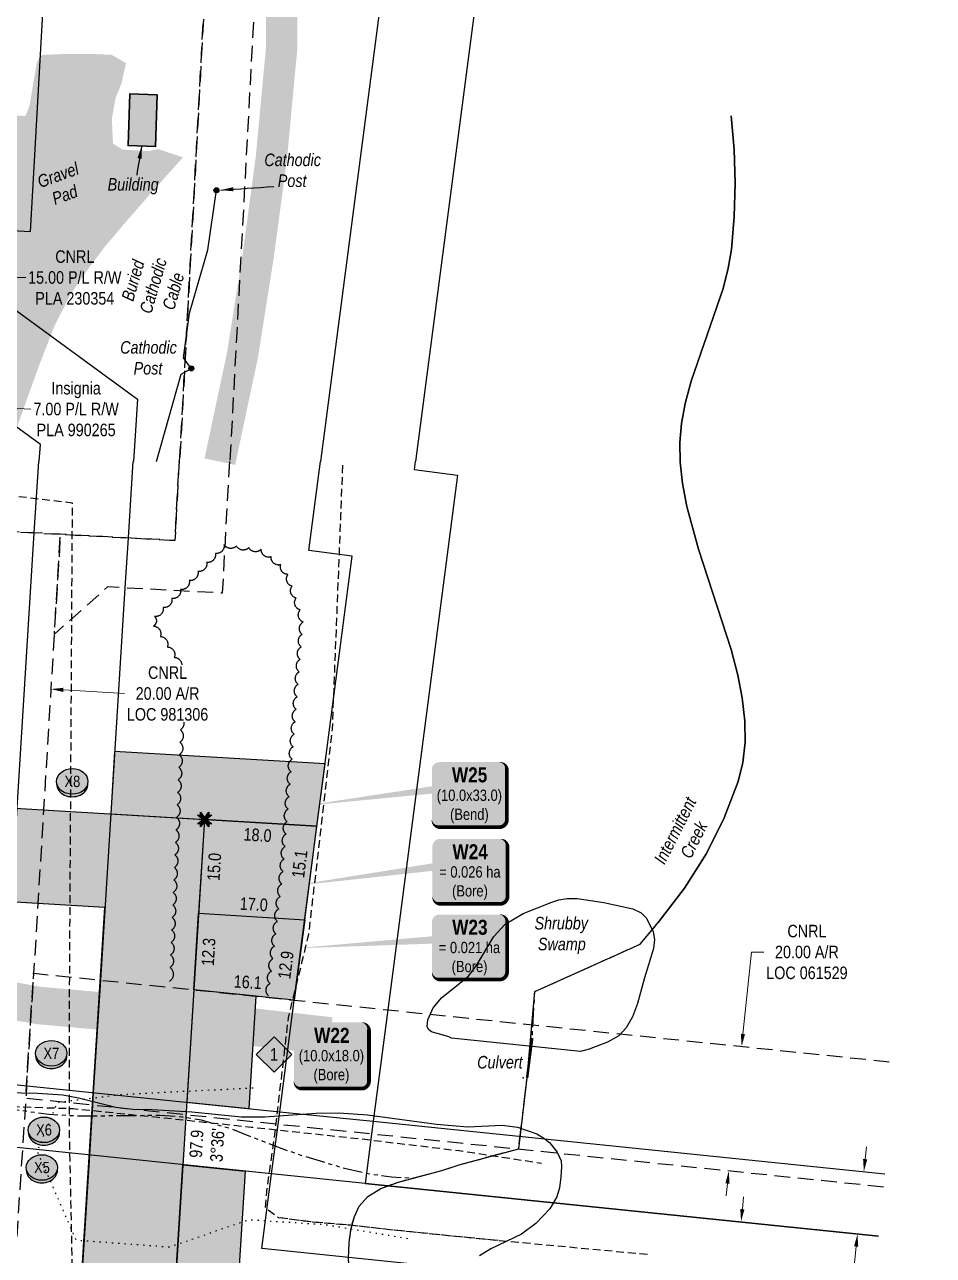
# Model space of a CAD drawing. Extents: x 331629 to 337523, y 6158057 to 6163201.
# Drawn here: x 332458 to 333183, y 6159260 to 6160242 of the extents above; entities that cross this region are included whole.
import ezdxf
from ezdxf.enums import TextEntityAlignment as Align

# ---------------------------------------------------------------- set-up
doc = ezdxf.new("R2010")
doc.units = 0
doc.header["$LTSCALE"] = 5
doc.header["$PDSIZE"] = 5
for name, pattern in [('0', [1, 1, 0]), ('foc-ACCESSROAD', [3.75, 2.5, -1.25]), ('foc-TOPO', [1, 0.2, -0.8]), ('foc-TOPO-ephemeral', [6.25, 3.125, -0.625, 0.625, -0.625, 0.625, -0.625]), ('UG_PIPE', [1.875, 1.25, -0.625])]:
    doc.linetypes.add(name, pattern=pattern)
doc.layers.get('Defpoints').update_dxf_attribs({"color": 9})
for name, color, linetype in [('AS-CABLE', 224, 'foc-CABLE'), ('AS-PIPE-UG', 44, 'UG_PIPE'), ('AS-ROADS', 254, 'Continuous'), ('C-AR', 13, 'foc-ACCESSROAD'), ('C-RW', 13, 'Continuous'), ('C-WS', 13, 'foc-ACCESSROAD'), ('Field_Culvert', 7, 'Continuous'), ('L-BD1', 253, 'Continuous'), ('L-MON', 1, 'Continuous'), ('P-BORE', 7, 'Continuous'), ('P-CROSSINGS', 250, 'Continuous'), ('P-PROPOSED', 10, 'Continuous'), ('P-PROPOSED-H', 21, 'Continuous'), ('P-TEMP-BLOCKS', 250, 'Continuous'), ('P-TEMP-BLUE', 146, 'Continuous'), ('P-WORKAREA', 113, 'Continuous'), ('P-WORKAREA-H', 111, 'Continuous'), ('T-BUSH', 110, '0'), ('T-CREEK', 160, 'Continuous'), ('T-DRAW', 143, 'foc-TOPO-ephemeral'), ('T-GENERAL', 48, 'foc-TOPO'), ('WETLAND', 143, 'Continuous'), ('WETLAND-T', 146, 'Continuous')]:
    doc.layers.add(name, color=color, linetype=linetype)
doc.layers.add('AS-STRUCTURE', color=7, linetype='Continuous', lineweight=30, true_color=0x595959)
for name, color, linetype, true_color in [('AS-STRUCTURE-H', 7, 'Continuous', 0xa8a8a8), ('AS-STRUCTURE-T', 7, 'Continuous', 0x454545), ('P-TEMP-BLUE-H', 7, 'Continuous', 0x99e6ff)]:
    doc.layers.add(name, color=color, linetype=linetype, true_color=true_color)
for name, color, linetype, lineweight in [('C-AR-T', 13, 'Continuous', 9), ('C-RW-T', 13, 'Continuous', 9), ('F-RW-T', 190, 'Continuous', 9), ('T-TEXT', 48, 'Continuous', 18)]:
    doc.layers.add(name, color=color, linetype=linetype, lineweight=lineweight)
doc.styles.add('80', font='ARIALN.TTF', dxfattribs={"height": 10})
doc.styles.add('80CG', font='ARIALN.TTF', dxfattribs={"height": 10})
doc.styles.add('80L', font='ARIALN.TTF', dxfattribs={"height": 10})
doc.styles.add('80LS', font='ARIALNI.TTF', dxfattribs={"height": 10})
doc.styles.add('BOLD', font='ARIALNB.TTF')
doc.styles.add('Crossing', font='ARIALN.TTF', dxfattribs={"height": 10})
doc.styles.add('foc-LtypeFont', font='ARIALN.TTF', dxfattribs={"height": 7.35})
doc.styles.get("Standard").update_dxf_attribs({"font": 'ARIALN.TTF'})
doc.linetypes.add('foc-CABLE', pattern='A,2,-1,["C",foc-LtypeFont,S=0.2,R=0,X=-0.625,Y=-0.75],-1.24,8', length=12.24)
doc.linetypes.add('foc-TOPO-flowdirection-NOLINE', pattern='A,0,[">",foc-LtypeFont,S=0.3,R=0,X=0,Y=-0.945],-20,[">",foc-LtypeFont,S=0.3,R=0,X=0,Y=-0.945],0', length=20)
doc.dimstyles.new('Compass 5 000', dxfattribs={"dimscale": 5, "dimtxt": 9, "dimasz": 2, "dimexe": 0.2, "dimexo": 0.0625, "dimgap": 0.5, "dimtad": 0, "dimtih": 1, "dimtoh": 1, "dimzin": 0, "dimdsep": 46, "dimtxsty": '80CG', "dimcen": 0.1, "dimse1": 1, "dimse2": 1, "dimclrd": 256, "dimclrt": 256, "dimaunit": 1, "dimadec": 4, "dimazin": 0, "dimtfac": 0.06, "dimtofl": 0, "dimtmove": 0, "dimatfit": 1, "dimfxl": 0.2, "dimtolj": 1, "dimtzin": 0, "dimlwd": -1, "dimarcsym": 0})

# ---------------------------------------------------------------- blocks, each defined once
blk = doc.blocks.new('*U432')
at = {"true_color": 0x99e6ff}
h = blk.add_hatch(color=141, dxfattribs=at)
edge = h.paths.add_edge_path()
edge.add_line((-24, -33.45), (24, -33.45))
edge.add_arc((24, -27.45), 6, 270, 360)
edge.add_line((30, -27.45), (30, 12.5))
edge.add_arc((24, 12.5), 6, 0, 90)
edge.add_line((24, 18.5), (-24, 18.5))
edge.add_arc((-24, 12.5), 6, 90, 180)
edge.add_line((-30, 12.5), (-30, -27.45))
edge.add_arc((-24, -27.45), 6, 180, 270)
at = {"color": 250, "flags": 128}
blk.add_lwpolyline([(-24, -33.45, 3, 3, 0), (24, -33.45, 3, 3, 0.414214), (30, -27.45, 3, 3, 0), (30, 12.5, 3, 0, 0.414214), (24, 18.5, 0, 0, 0), (-24, 18.5, 0, 0, 0.414214), (-30, 12.5, 0, 0, 0), (-30, -27.45, 0, 3, 0.414214)], format="xyseb", close=True, dxfattribs=at)
at = {"flags": 128}
blk.add_lwpolyline([(-134.16, -16.66, 0, 7.5, 0), (0, 0, 0, 0, 0)], format="xyseb", dxfattribs=at)
at = {"color": 250}
for tag, p, height, style in [('TEMP_AREA_W1_001', (-9.21, 2.24), 12, 'BOLD'), ('ENTER_TEXT_001', (-30.66, -12.47), 9, '80')]:
    blk.add_attdef(tag, p, '', height=height, dxfattribs=dict(at, style=style))
blk = doc.blocks.new('*U433')
at = {"true_color": 0x99e6ff}
h = blk.add_hatch(color=141, dxfattribs=at)
edge = h.paths.add_edge_path()
edge.add_line((-24, -33.45), (24, -33.45))
edge.add_arc((24, -27.45), 6, 270, 360)
edge.add_line((30, -27.45), (30, 12.5))
edge.add_arc((24, 12.5), 6, 0, 90)
edge.add_line((24, 18.5), (-24, 18.5))
edge.add_arc((-24, 12.5), 6, 90, 180)
edge.add_line((-30, 12.5), (-30, -27.45))
edge.add_arc((-24, -27.45), 6, 180, 270)
at = {"color": 250, "flags": 128}
blk.add_lwpolyline([(-24, -33.45, 3, 3, 0), (24, -33.45, 3, 3, 0.414214), (30, -27.45, 3, 3, 0), (30, 12.5, 3, 0, 0.414214), (24, 18.5, 0, 0, 0), (-24, 18.5, 0, 0, 0.414214), (-30, 12.5, 0, 0, 0), (-30, -27.45, 0, 3, 0.414214)], format="xyseb", close=True, dxfattribs=at)
at = {"flags": 128}
blk.add_lwpolyline([(-148.02, -19.89, 0, 7.5, 0), (0, 0, 0, 0, 0)], format="xyseb", dxfattribs=at)
at = {"color": 250}
for tag, p, height, style in [('TEMP_AREA_W1_001', (-9.21, 2.24), 12, 'BOLD'), ('ENTER_TEXT_001', (-30.66, -12.47), 9, '80')]:
    blk.add_attdef(tag, p, '', height=height, dxfattribs=dict(at, style=style))
blk = doc.blocks.new('*U434')
at = {"true_color": 0x99e6ff}
h = blk.add_hatch(color=141, dxfattribs=at)
edge = h.paths.add_edge_path()
edge.add_line((-24, -33.45), (24, -33.45))
edge.add_arc((24, -27.45), 6, 270, 360)
edge.add_line((30, -27.45), (30, 12.5))
edge.add_arc((24, 12.5), 6, 0, 90)
edge.add_line((24, 18.5), (-24, 18.5))
edge.add_arc((-24, 12.5), 6, 90, 180)
edge.add_line((-30, 12.5), (-30, -27.45))
edge.add_arc((-24, -27.45), 6, 180, 270)
at = {"color": 250, "flags": 128}
blk.add_lwpolyline([(-24, -33.45, 3, 3, 0), (24, -33.45, 3, 3, 0.414214), (30, -27.45, 3, 3, 0), (30, 12.5, 3, 0, 0.414214), (24, 18.5, 0, 0, 0), (-24, 18.5, 0, 0, 0.414214), (-30, 12.5, 0, 0, 0), (-30, -27.45, 0, 3, 0.414214)], format="xyseb", close=True, dxfattribs=at)
at = {"flags": 128}
blk.add_lwpolyline([(-139.97, -8.55, 0, 7.5, 0), (0, 0, 0, 0, 0)], format="xyseb", dxfattribs=at)
at = {"color": 250}
for tag, p, height, style in [('TEMP_AREA_W1_001', (-9.21, 2.24), 12, 'BOLD'), ('ENTER_TEXT_001', (-30.66, -12.47), 9, '80')]:
    blk.add_attdef(tag, p, '', height=height, dxfattribs=dict(at, style=style))
blk = doc.blocks.new('*U460')
h = blk.add_hatch(color=111)
edge = h.paths.add_edge_path()
edge.add_line((-24, -34.31), (24, -34.31))
edge.add_arc((24, -28.31), 6, 270, 360)
edge.add_line((30, -28.31), (30, 12.5))
edge.add_arc((24, 12.5), 6, 0, 90)
edge.add_line((24, 18.5), (-24, 18.5))
edge.add_arc((-24, 12.5), 6, 90, 180)
edge.add_line((-30, 12.5), (-30, -28.31))
edge.add_arc((-24, -28.31), 6, 180, 270)
at = {"color": 250, "flags": 128}
blk.add_lwpolyline([(-24, -34.31, 3, 3, 0), (24, -34.31, 3, 3, 0.414214), (30, -28.31, 3, 3, 0), (30, 12.5, 3, 0, 0.414214), (24, 18.5, 0, 0, 0), (-24, 18.5, 0, 0, 0.414214), (-30, 12.5, 0, 0, 0), (-30, -28.31, 0, 3, 0.414214)], format="xyseb", close=True, dxfattribs=at)
at = {"flags": 128}
blk.add_lwpolyline([(-6.09, -23.67, 0, 7.5, 0), (0, 0, 0, 0, 0)], format="xyseb", dxfattribs=at)
at = {"color": 250}
for tag, p, height, style in [('TEMP_AREA_W1_001', (-9.21, 2.24), 12, 'BOLD'), ('ENTER_TEXT_001', (-30.66, -12.47), 9, '80')]:
    blk.add_attdef(tag, p, '', height=height, dxfattribs=dict(at, style=style))
blk = doc.blocks.new('TEMP')
h = blk.add_hatch(color=255)
h.dxf.hatch_style = 1
h.paths.add_polyline_path([(0, 0.25), (-0.67, 1.15), (-0.67, 0.67), (-1.15, 0.67), (-0.25, 0), (-1.15, -0.67), (-0.67, -0.67), (-0.67, -1.15), (0, -0.25), (0.67, -1.15), (0.67, -0.67), (1.15, -0.67), (0.25, 0), (1.15, 0.67), (0.67, 0.67), (0.67, 1.15)])
h.paths.add_polyline_path([(0.57, 0.85), (0.57, 0.57), (0.85, 0.57), (0.08, 0), (0.85, -0.57), (0.57, -0.57), (0.57, -0.85), (0, -0.08), (-0.57, -0.85), (-0.57, -0.57), (-0.85, -0.57), (-0.08, 0), (-0.85, 0.57), (-0.57, 0.57), (-0.57, 0.85), (0, 0.08)], flags=16)
h = blk.add_hatch(color=1)
h.dxf.hatch_style = 1
h.paths.add_polyline_path([(0, 0.08), (-0.57, 0.85), (-0.57, 0.57), (-0.85, 0.57), (-0.08, 0), (-0.85, -0.57), (-0.57, -0.57), (-0.57, -0.85), (0, -0.08), (0.57, -0.85), (0.57, -0.57), (0.85, -0.57), (0.08, 0), (0.85, 0.57), (0.57, 0.57), (0.57, 0.85)])
at = {"color": 1}
for p, q in [((-0.08, 0), (0.08, 0)), ((0, 0.08), (0, -0.08))]:
    blk.add_line(p, q, dxfattribs=at)
at = {"color": 255, "flags": 128}
blk.add_lwpolyline([(-0.25, 0), (-1.15, 0.67), (-0.67, 0.67), (-0.67, 1.15), (0, 0.25), (0.67, 1.15), (0.67, 0.67), (1.15, 0.67), (0.25, 0), (1.15, -0.67), (0.67, -0.67), (0.67, -1.15), (0, -0.25), (-0.67, -1.15), (-0.67, -0.67), (-1.15, -0.67)], close=True, dxfattribs=at)
at = {"color": 1, "flags": 128}
blk.add_lwpolyline([(-0.08, 0), (-0.85, 0.57), (-0.57, 0.57), (-0.57, 0.85), (0, 0.08), (0.57, 0.85), (0.57, 0.57), (0.85, 0.57), (0.08, 0), (0.85, -0.57), (0.57, -0.57), (0.57, -0.85), (0, -0.08), (-0.57, -0.85), (-0.57, -0.57), (-0.85, -0.57)], close=True, dxfattribs=at)
blk = doc.blocks.new('*D507')
at = {"layer": 'C-RW-T', "transparency": 16777216}
for p, q in [((332442.78, 6160032.35), (332448.67, 6160040.43)), ((332448.67, 6160040.43), (332458.67, 6160040.43)), ((332386.8, 6159955.6), (332380.91, 6159947.52))]:
    blk.add_line(p, q, dxfattribs=at)
for points in [[(332441.43, 6160033.33), (332444.13, 6160031.37), (332436.89, 6160024.27)], [(332385.45, 6159956.58), (332388.14, 6159954.62), (332392.69, 6159963.68)]]:
    blk.add_solid(points, dxfattribs=at)
at = {"layer": 'Defpoints', "color": 0, "transparency": 16777216}
for p in [(332428.32, 6160030.52), (332436.89, 6160024.27), (332384.13, 6159969.92)]:
    blk.add_point(p, dxfattribs=at)
at = {"layer": 'C-RW-T', "transparency": 16777216, "insert": (332497.76, 6160040.43), "char_height": 10, "attachment_point": 5, "style": '80CG'}
blk.add_mtext('\\A1;CNRL\\P15.00 P/L R/W\\PPLA 230354', dxfattribs=at)
blk = doc.blocks.new('*D509')
at = {"layer": 'Defpoints', "color": 0, "transparency": 16777216}
for p in [(332326.94, 6159946.18), (332361.75, 6159940.78), (332361.94, 6159944.3)]:
    blk.add_point(p, dxfattribs=at)
at = {"layer": 'F-RW-T', "transparency": 16777216}
for p, q in [((332316.76, 6159943.2), (332306.77, 6159943.74)), ((332371.74, 6159940.25), (332462.57, 6159935.37))]:
    blk.add_line(p, q, dxfattribs=at)
for points in [[(332316.85, 6159944.86), (332316.67, 6159941.54), (332326.75, 6159942.66)], [(332371.83, 6159941.91), (332371.65, 6159938.58), (332361.75, 6159940.78)]]:
    blk.add_solid(points, dxfattribs=at)
at = {"layer": 'F-RW-T', "transparency": 16777216, "insert": (332498.82, 6159935.37), "char_height": 10, "attachment_point": 5, "style": '80CG'}
blk.add_mtext('\\A1;Insignia\\P7.00 P/L R/W\\PPLA 990265', dxfattribs=at)
blk = doc.blocks.new('xing2')
h = blk.add_hatch(color=50)
h.dxf.hatch_style = 1
edge = h.paths.add_edge_path()
edge.add_ellipse((0, 0), major_axis=(-12.5, 0), ratio=0.816297, start_angle=0, end_angle=360)
h = blk.add_hatch(color=250)
h.dxf.hatch_style = 1
edge = h.paths.add_edge_path()
edge.add_ellipse((0, -2.05), major_axis=(-12.5, 0), ratio=0.816297, start_angle=0, end_angle=180)
edge.add_line((12.5, -2.05), (12.5, 0))
edge.add_ellipse((0, 0), major_axis=(-12.5, 0), ratio=0.816297, start_angle=0, end_angle=180, ccw=False)
edge.add_line((-12.5, 0), (-12.5, -2.05))
at = {"color": 250}
blk.add_ellipse((0, 0), major_axis=(-12.5, 0), ratio=0.816297, dxfattribs=at)
blk.add_ellipse((0, -2.05), major_axis=(-12.5, 0), ratio=0.816297, start_param=0, end_param=3.141593, dxfattribs=at)
at = {"color": 250, "style": 'Crossing'}
blk.add_attdef('CROSSING', text='', height=9, dxfattribs=at).set_placement((0.09, 0.02), align=Align.MIDDLE_CENTER)
at = {"color": 250, "style": 'Crossing', "flags": 1}
for tag, p in [('OWNER', (0.09, -12.49)), ('DESCRIPTION', (0.09, -25.77)), ('LOCATION', (0.09, -39.3)), ('DWG_REF', (0.09, -52.84))]:
    blk.add_attdef(tag, text='', height=9, dxfattribs=at).set_placement(p, align=Align.MIDDLE_CENTER)
blk = doc.blocks.new('*D514')
at = {"layer": 'C-AR-T', "transparency": 16777216}
for p, q in [((332368.9, 6159718.5), (332358.92, 6159719.11)), ((332488.65, 6159711.24), (332537.51, 6159708.28))]:
    blk.add_line(p, q, dxfattribs=at)
for points in [[(332369, 6159720.16), (332368.8, 6159716.84), (332378.88, 6159717.9)], [(332488.75, 6159712.9), (332488.55, 6159709.58), (332478.66, 6159711.85)]]:
    blk.add_solid(points, dxfattribs=at)
at = {"layer": 'Defpoints', "color": 0, "transparency": 16777216}
for p in [(332379.32, 6159725.12), (332478.66, 6159711.85), (332479.1, 6159719.07)]:
    blk.add_point(p, dxfattribs=at)
at = {"layer": 'C-AR-T', "transparency": 16777216, "insert": (332571.81, 6159708.28), "char_height": 10, "attachment_point": 5, "style": '80CG', "bg_fill": 3, "box_fill_scale": 1.1, "bg_fill_color": 256, "bg_fill_true_color": 13158600, "bg_fill_transparency": 0}
blk.add_mtext('\\A1;CNRL \\P20.00 A/R\\PLOC 981306', dxfattribs=at)
blk = doc.blocks.new('30M BUFFER DISP')
h = blk.add_hatch(color=70)
h.dxf.hatch_style = 1
h.paths.add_polyline_path([(0, 14.14), (14.14, 0), (0, -14.14), (-14.14, 0)])
blk.add_lwpolyline([(0, 14.14), (14.14, 0), (0, -14.14), (-14.14, 0)], close=True)
at = {"color": 235, "style": '80L'}
blk.add_attdef('DISURBANCE', text='', height=10, dxfattribs=at).set_placement((0, 0), align=Align.MIDDLE_CENTER)

msp = doc.modelspace()

# ---------------------------------------------------------------- hatches: boundary and pattern name
at = {"layer": 'AS-CABLE'}
h = msp.add_hatch(color=256, dxfattribs=at)
h.dxf.hatch_style = 1
edge = h.paths.add_edge_path()
edge.add_arc((332610.861, 6160110.102), 2, 0, 360)
h = msp.add_hatch(color=256, dxfattribs=at)
h.dxf.hatch_style = 1
edge = h.paths.add_edge_path()
edge.add_arc((332590.785, 6159967.87), 2, 0, 360)
at = {"layer": 'AS-ROADS'}
h = msp.add_hatch(color=256, dxfattribs=at)
h.dxf.hatch_style = 1
h.paths.add_polyline_path([(332368.395, 6159893.756), (332364.165, 6159904.758), (332353.142, 6159926.014), (332342.909, 6159942.715), (332325.268, 6159967.08), (332303.567, 6159987.231), (332281.212, 6159999.464), (332253.867, 6160010.087), (332232.097, 6160020.055), (332215.585, 6160029.138), (332192.92, 6160045.67), (332189.07, 6160051.573), (332193.549, 6160061.366), (332198.313, 6160092.94), (332203.407, 6160116.925), (332207.442, 6160145.93), (332202.928, 6160164.191), (332202.323, 6160163.501), (332193.109, 6160171.354), (332178.207, 6160180.473), (332178.937, 6160200.684), (332180.602, 6160217.18), (332181.042, 6160233.877), (332181.137, 6160243.145), (332181.037, 6160257.452), (332181.417, 6160266.84), (332181.892, 6160276.533), (332189.55, 6160278.133), (332206.857, 6160278.223), (332215.165, 6160278.308), (332223.108, 6160278.023), (332221.194, 6160263.566), (332220.604, 6160250.349), (332219.604, 6160233.067), (332219.729, 6160216.425), (332221.169, 6160214.031), (332233.471, 6160212.346), (332261.371, 6160209.827), (332275.363, 6160210.267), (332277.932, 6160226.133), (332280.057, 6160239.666), (332283.786, 6160245.305), (332301.803, 6160244.455), (332326.603, 6160247.319), (332329.287, 6160262.136), (332337.915, 6160278.678), (332356.097, 6160279.668), (332366.75, 6160279.413), (332363.64, 6160261.456), (332362.011, 6160252.568), (332358.751, 6160239.551), (332355.362, 6160231.587), (332350.493, 6160224.564), (332339.275, 6160213.131), (332339.365, 6160212.536), (332336.886, 6160197.609), (332337.431, 6160178.873), (332339.8, 6160170.6), (332361.871, 6160170.155), (332361.956, 6160150.529), (332360.981, 6160128.938), (332361.301, 6160102.133), (332361.546, 6160081.832), (332363.855, 6160063.586), (332377.772, 6160059.347), (332391.965, 6160061.022), (332394.954, 6160069.495), (332397.089, 6160087.701), (332396.309, 6160102.978), (332394.744, 6160103.943), (332383.056, 6160106.172), (332367.899, 6160106.472), (332367.015, 6160115.786), (332367.33, 6160142.475), (332367.295, 6160163.216), (332367.095, 6160180.927), (332369.194, 6160186.286), (332378.772, 6160187.441), (332399.068, 6160185.662), (332418.964, 6160184.297), (332427.757, 6160179.343), (332434.036, 6160170.8), (332458.341, 6160169.36), (332461.601, 6160177.538), (332467.524, 6160212.676), (332471.534, 6160218.16), (332491.25, 6160218.99), (332510.131, 6160219.01), (332527.198, 6160218.22), (332538.635, 6160211.646), (332535.101, 6160195.545), (332530.267, 6160183.562), (332527.348, 6160166.885), (332528.262, 6160147.299), (332535.926, 6160142.58), (332557.162, 6160141.37), (332564.115, 6160143.035), (332584.201, 6160136.361), (332573.403, 6160124.419), (332556.082, 6160105.008), (332539.825, 6160086.291), (332521.569, 6160064.881), (332508.361, 6160047.109), (332494.494, 6160027.203), (332481.472, 6160001.688), (332469.034, 6159969.59), (332458.851, 6159941.321), (332449.228, 6159914.251), (332445.417, 6159893.299)])
at = {"layer": 'AS-STRUCTURE-H'}
h = msp.add_hatch(color=256, dxfattribs=at)
h.dxf.hatch_style = 1
h.paths.add_polyline_path([(332563.585, 6160186.27), (332541.715, 6160187.135), (332540.32, 6160145.833), (332562.211, 6160145.003)])
at = {"layer": 'P-PROPOSED-H'}
h = msp.add_hatch(color=256, dxfattribs=at)
h.dxf.hatch_style = 1
h.paths.add_polyline_path([(333273.358, 6158107.455), (333328.44, 6158158.335), (333190.621, 6158307.554), (333114.712, 6158312.371), (333013.85, 6158691.309), (332589.099, 6158931.722), (332570.642, 6159119.345), (332601.344, 6159607.746), (331857.943, 6159652.078), (331872.307, 6159893.445), (331797.114, 6159893.445), (331778.522, 6159581.681), (332521.786, 6159537.357), (332495.426, 6159118.019), (332518.285, 6158885.64), (332949.492, 6158641.573), (333056.125, 6158240.952), (333155.908, 6158234.621)])
at = {"layer": 'P-TEMP-BLUE-H'}
h = msp.add_hatch(color=256, dxfattribs=at)
h.dxf.hatch_style = 1
h.paths.add_polyline_path([(332526.492, 6159612.21), (332691.094, 6159602.394), (332697.575, 6159652.086), (332529.467, 6159662.111)])
h = msp.add_hatch(color=256, dxfattribs=at)
h.dxf.hatch_style = 1
h.paths.add_polyline_path([(332601.344, 6159607.746), (332596.64, 6159532.908), (332681.338, 6159527.584), (332691.094, 6159602.394)])
h = msp.add_hatch(color=256, dxfattribs=at)
h.dxf.hatch_style = 1
h.paths.add_polyline_path([(332681.338, 6159527.584), (332672.979, 6159463.483), (332592.797, 6159471.778), (332596.64, 6159532.908)])
h = msp.add_hatch(color=256, dxfattribs=at)
h.dxf.hatch_style = 1
h.paths.add_polyline_path([(332571.474, 6159132.581), (332584.02, 6159332.148), (332633.787, 6159327.033), (332621.366, 6159129.445)])
at = {"layer": 'P-WORKAREA-H'}
h = msp.add_hatch(color=256, dxfattribs=at)
h.dxf.hatch_style = 1
h.paths.add_polyline_path([(332636.935, 6159376.953), (332642.562, 6159466.63), (332592.797, 6159471.778), (332587.158, 6159382.07)])

# ---------------------------------------------------------------- linework, layer by layer
at = {"layer": 'AS-CABLE', "flags": 128}
msp.add_lwpolyline([(332563.083, 6159893.445), (332582.781, 6159963.406), (332590.785, 6159967.87), (332584.621, 6159976.264), (332589.385, 6160012.001), (332604.032, 6160062.521), (332610.861, 6160110.102)], dxfattribs=at)
at = {"layer": 'AS-CABLE'}
for centre in [(332610.861, 6160110.102), (332590.785, 6159967.87)]:
    msp.add_circle(centre, 2, dxfattribs=at)
at = {"layer": 'AS-PIPE-UG', "flags": 128}
for points in [[(332475.954, 6158754.12), (332480.359, 6158856.455), (332486.169, 6158953.625), (332495.039, 6159076.885), (332496.694, 6159211.89), (332493.539, 6159356.445), (332493.414, 6159438.245), (332495.914, 6159860.305), (332349.189, 6159877.895), (332338.824, 6159887.6), (332335.949, 6159903.925), (332336.299, 6159929.205), (332336.884, 6159997.2), (332332.529, 6160107.08), (332326.725, 6160227.555)], [(332954.849, 6159260.37), (332835.784, 6159271.51), (332802.309, 6159274.825), (332747.299, 6159280.42), (332717.914, 6159283.755), (332686.129, 6159286.445), (332660.474, 6159289.76), (332649.994, 6159297.455), (332651.454, 6159314.045), (332657.559, 6159356.205), (332668.309, 6159449.345), (332684.639, 6159516.26), (332703.439, 6159679.77), (332710.259, 6159851.725), (332711.837, 6159893.445)], [(332419.134, 6159379.485), (332496.279, 6159376.99), (332564.394, 6159370.02), (332638.789, 6159362.16), (332726.834, 6159352.705), (332804.514, 6159343.435), (332870.264, 6159333.385)], [(332835.784, 6159271.51), (332802.309, 6159274.825), (332747.299, 6159280.42), (332717.914, 6159283.755), (332686.129, 6159286.445), (332660.474, 6159289.76)]]:
    msp.add_lwpolyline(points, dxfattribs=at)
at = {"layer": 'AS-ROADS', "flags": 128}
for points, const_width in [([(332613.563, 6159893.445), (332631.732, 6159979.108), (332644.014, 6160056.712), (332654.687, 6160135.987), (332662.785, 6160222.454), (332663.15, 6160300.279), (332645.724, 6160345.619), (332608.036, 6160371.759), (332554.837, 6160396.124), (332516.655, 6160424.914), (332494.584, 6160478.733), (332492.305, 6160497.204), (332506.167, 6160766.128)], 24.995), ([(332701.754, 6159434.915), (332564.849, 6159450.7), (332469.294, 6159459.22), (332379.614, 6159474.885)], 29.994)]:
    msp.add_lwpolyline(points, dxfattribs=dict(at, const_width=const_width))
at = {"layer": 'AS-STRUCTURE', "flags": 128}
msp.add_lwpolyline([(332563.585, 6160186.27), (332541.715, 6160187.135), (332540.32, 6160145.833), (332562.211, 6160145.003)], close=True, dxfattribs=at)
at = {"layer": 'C-AR', "flags": 128}
for points in [[(332581.477, 6159893.445), (332607.585, 6160379.78), (332599.858, 6160380.196), (332575.637, 6160381.489), (332505.2, 6160385.265), (332479.377, 6160386.647), (332490.32, 6160586.23), (332500.611, 6160766.442)], [(332540.715, 6160764.178), (332523.779, 6160464.317), (332561.54, 6160421.933), (332609.149, 6160419.475), (332649.652, 6160417.385), (332647.519, 6160377.647), (332621.534, 6159893.445)], [(332621.131, 6159893.445), (332615.498, 6159788.486), (332523.805, 6159793.403), (332481.472, 6159755.629), (332486.273, 6159835.452), (332577.698, 6159830.551), (332581.074, 6159893.445)], [(332319.885, 6158785.924), (332319.985, 6158787.512), (332322.433, 6158826.315), (332327.553, 6158907.441), (332332.802, 6158990.624), (332356.54, 6159355.524), (332359.618, 6159405.461), (332386.453, 6159840.818), (332486.273, 6159835.455), (332481.32, 6159755.645), (332464.913, 6159485.013), (332459.101, 6159395.234), (332458.829, 6159385.121), (332456.02, 6159345.304), (332429.356, 6158935.975), (332424.094, 6158852.799), (332422.222, 6158823.221), (332419.366, 6158779.644)], [(333143.405, 6159314.294), (332734.675, 6159356.574), (332660.043, 6159364.297), (332458.829, 6159385.121), (332459.101, 6159395.234), (332464.913, 6159485.013), (332672.979, 6159463.483), (332747.608, 6159455.756), (333153.699, 6159413.749)]]:
    msp.add_lwpolyline(points, dxfattribs=at)
at = {"layer": 'C-AR-T'}
for p, q in [((333031.131, 6159436.481), (333037.9, 6159501.925)), ((333037.9, 6159501.925), (333047.9, 6159501.925)), ((333018.785, 6159317.132), (333017.756, 6159307.185))]:
    msp.add_line(p, q, dxfattribs=at)
for points in [[(333029.473, 6159436.653), (333032.789, 6159436.31), (333030.102, 6159426.534)], [(333017.127, 6159317.303), (333020.443, 6159316.96), (333019.814, 6159327.079)]]:
    msp.add_solid(points, dxfattribs=at)
at = {"layer": 'C-RW', "flags": 128}
for points in [[(332500.611, 6160766.442), (332490.32, 6160586.23), (332479.377, 6160386.647), (332478.436, 6160369.034), (332475.068, 6160308.452), (332462.201, 6160077.009), (332401.271, 6160080.403), (332387.326, 6160081.18), (332390.176, 6160132.445), (332394.84, 6160216.339)], [(332694.174, 6159893.445), (332756.625, 6160372.019), (332682.051, 6160502.115), (332734.429, 6160561.488), (332834.27, 6160387.449), (332831.726, 6160367.844), (332769.811, 6159893.445)], [(332469.425, 6159893.445), (332470.282, 6159907.086), (332374.687, 6159976.808), (332418.882, 6160037.403), (332547.715, 6159943.438), (332544.572, 6159893.445)]]:
    msp.add_lwpolyline(points, dxfattribs=at)
at = {"layer": 'C-RW'}
for points in [[(333139.338, 6159275.011), (332729.538, 6159317.198), (332654.899, 6159324.864), (332456.777, 6159345.226), (332357.245, 6159355.45), (332332.362, 6159358.008), (332297.526, 6159361.591), (332291.083, 6159362.252), (332287.657, 6159362.602), (332241.671, 6159367.33), (332237.99, 6159367.711), (332191.897, 6159372.364), (332188.219, 6159372.734), (332117.249, 6159380.068), (332067.46, 6159385.164), (332089.45, 6159754.898), (332092.933, 6159813.862), (332097.685, 6159893.445)], [(332147.716, 6159893.445), (332145.36, 6159853.743), (332142.385, 6159799.938), (332139.06, 6159743.851), (332120.206, 6159429.909), (332194.806, 6159422.315), (332244.626, 6159417.279), (332294.034, 6159412.202), (332300.528, 6159411.534), (332335.368, 6159407.952), (332360.251, 6159405.394), (332459.78, 6159395.162), (332661.365, 6159374.442), (332736.003, 6159366.77), (333144.491, 6159324.795)], [(332453.473, 6158777.491), (332447.361, 6158839.629), (332438.388, 6158930.863), (332432.753, 6158988.139), (332420.162, 6159116.153), (332434.704, 6159347.493), (332437.842, 6159397.418), (332465.447, 6159836.569), (332469.022, 6159893.445)], [(332544.17, 6159893.445), (332540.342, 6159832.555), (332537.835, 6159792.651), (332518.149, 6159479.503), (332512.507, 6159389.743), (332511.87, 6159379.629), (332509.368, 6159339.819), (332495.426, 6159118.019), (332518.285, 6158885.64), (332527.26, 6158794.406), (332529.143, 6158775.262), (332528.977, 6158772.725)], [(333133.122, 6159214.954), (332647.125, 6159265.261), (332654.899, 6159324.864), (332660.043, 6159364.297), (332661.365, 6159374.442), (332672.979, 6159463.483), (332719.217, 6159818.041), (332684.529, 6159822.545), (332693.781, 6159893.445)], [(332769.417, 6159893.445), (332768.61, 6159887.256), (332803.29, 6159882.756), (332747.608, 6159455.756), (332736.003, 6159366.77), (332734.675, 6159356.574), (332729.538, 6159317.198), (333139.338, 6159275.011)]]:
    msp.add_lwpolyline(points, dxfattribs=at)
at = {"layer": 'C-RW-T'}
for p, q in [((333128.704, 6159336.549), (333129.729, 6159346.496)), ((333030.679, 6159296.638), (333031.709, 6159306.585)), ((333121.52, 6159266.796), (333112.753, 6159181.676))]:
    msp.add_line(p, q, dxfattribs=at)
for points in [[(333127.046, 6159336.719), (333130.362, 6159336.378), (333127.68, 6159326.601)], [(333029.022, 6159296.81), (333032.337, 6159296.466), (333029.65, 6159286.691)], [(333119.862, 6159266.967), (333123.178, 6159266.625), (333122.545, 6159276.744)]]:
    msp.add_solid(points, dxfattribs=at)
at = {"layer": 'C-WS', "flags": 128}
for points in [[(331958.982, 6159893.445), (331958.979, 6159893.456), (331957.043, 6159900.523), (331955.357, 6159907.652), (331953.921, 6159914.837), (331952.738, 6159922.066), (331951.806, 6159929.332), (331950.95, 6159936.649), (331950.742, 6159943.938), (331950.728, 6159951.248), (331950.821, 6159958.573), (331951.109, 6159965.896), (331951.765, 6159973.192), (331952.593, 6159980.47), (331953.537, 6159987.73), (331954.936, 6159994.922), (331956.556, 6160002.069), (331958.424, 6160009.153), (331960.537, 6160016.168), (331962.896, 6160023.104), (331965.496, 6160029.952), (331968.333, 6160036.705), (331971.406, 6160043.355), (331974.709, 6160049.896), (331978.238, 6160056.313), (331981.992, 6160062.608), (331985.963, 6160068.764), (331990.146, 6160074.779), (331994.537, 6160080.642), (331999.13, 6160086.348), (332003.923, 6160091.89), (332008.904, 6160097.261), (332014.071, 6160102.456), (332019.417, 6160107.463), (332024.934, 6160112.286), (332030.618, 6160116.907), (332036.575, 6160121.316), (332042.45, 6160125.546), (332048.587, 6160129.547), (332054.859, 6160133.33), (332061.261, 6160136.896), (332067.784, 6160140.232), (332074.419, 6160143.336), (332081.157, 6160146.211), (332087.993, 6160148.844), (332094.917, 6160151.24), (332101.92, 6160153.389), (332108.996, 6160155.291), (332113.794, 6160156.432), (332116.131, 6160156.947), (332123.323, 6160158.352), (332130.557, 6160159.504), (332145.126, 6160161.042), (332154.974, 6160341.968), (332158.151, 6160403.765), (332174.218, 6160402.986), (332185.148, 6160402.402), (332187.768, 6160402.274), (332204.479, 6160401.344), (332387.749, 6160391.523), (332404.519, 6160390.635), (332462.297, 6160387.551), (332479.377, 6160386.647), (332505.2, 6160385.265), (332575.637, 6160381.489), (332599.858, 6160380.196), (332607.585, 6160379.78), (332581.477, 6159893.445)], [(332581.074, 6159893.445), (332577.698, 6159830.551), (332486.273, 6159835.452), (332386.453, 6159840.814), (332361.496, 6159842.156), (332338.251, 6159843.412), (332334.337, 6159837.222), (332330.207, 6159831.172), (332325.478, 6159825.306), (332321.325, 6159819.52), (332317.668, 6159814.635), (332311.65, 6159808.516), (332306.531, 6159803.277), (332301.229, 6159798.221), (332295.755, 6159793.354), (332290.114, 6159788.677), (332284.313, 6159784.204), (332278.359, 6159779.938), (332272.259, 6159775.879), (332265.683, 6159772.078), (332259.65, 6159768.418), (332253.159, 6159765.02), (332246.553, 6159761.857), (332239.839, 6159758.925), (332233.029, 6159756.228), (332226.125, 6159753.77), (332219.142, 6159751.559), (332214.337, 6159750.229), (332212.083, 6159749.592), (332204.964, 6159747.871), (332197.786, 6159746.405), (332190.561, 6159745.187), (332183.299, 6159744.223), (332176.008, 6159743.515), (332168.696, 6159743.064), (332161.371, 6159742.867), (332154.046, 6159742.926), (332146.726, 6159743.243), (332139.06, 6159743.851), (332132.143, 6159744.645), (332124.897, 6159745.725), (332117.694, 6159747.059), (332110.543, 6159748.646), (332103.45, 6159750.482), (332096.426, 6159752.563), (332089.45, 6159754.898), (332082.619, 6159757.461), (332075.852, 6159760.27), (332069.188, 6159763.312), (332062.632, 6159766.587), (332056.198, 6159770.087), (332049.889, 6159773.812), (332043.716, 6159777.752), (332037.682, 6159781.909), (332031.798, 6159786.276), (332026.071, 6159790.842), (332020.507, 6159795.61), (332017.093, 6159798.648), (332015.113, 6159800.566), (332009.898, 6159805.713), (332004.864, 6159811.036), (332000.02, 6159816.531), (331995.37, 6159822.192), (331990.923, 6159828.014), (331986.682, 6159833.986), (331982.652, 6159840.105), (331978.839, 6159846.359), (331975.246, 6159852.745), (331971.881, 6159859.252), (331968.745, 6159865.872), (331965.842, 6159872.602), (331963.177, 6159879.424), (331960.751, 6159886.337), (331958.569, 6159893.331), (331958.538, 6159893.445)]]:
    msp.add_lwpolyline(points, dxfattribs=at)
at = {"layer": 'Field_Culvert'}
msp.add_point((332855.63, 6159401.56), dxfattribs=at)
at = {"layer": 'P-PROPOSED', "flags": 128}
for points in [[(333273.358, 6158107.455), (333155.908, 6158234.621), (333056.125, 6158240.952), (332949.492, 6158641.573), (332518.285, 6158885.64), (332495.426, 6159118.019), (332521.786, 6159537.357), (331778.522, 6159581.681), (331797.114, 6159893.445)], [(331872.307, 6159893.445), (331857.943, 6159652.078), (332601.344, 6159607.746), (332570.642, 6159119.345), (332589.099, 6158931.722), (333013.85, 6158691.309), (333114.712, 6158312.371), (333190.621, 6158307.554), (333328.44, 6158158.335)]]:
    msp.add_lwpolyline(points, dxfattribs=at)
at = {"layer": 'P-TEMP-BLUE', "flags": 128}
for points in [[(332526.492, 6159612.21), (332691.094, 6159602.394), (332697.575, 6159652.086), (332529.467, 6159662.111)], [(332601.344, 6159607.746), (332596.64, 6159532.908), (332681.338, 6159527.584), (332691.094, 6159602.394)], [(332681.338, 6159527.584), (332672.979, 6159463.483), (332592.797, 6159471.778), (332596.64, 6159532.908)], [(332571.474, 6159132.581), (332584.02, 6159332.148), (332633.787, 6159327.033), (332621.366, 6159129.445)]]:
    msp.add_lwpolyline(points, close=True, dxfattribs=at)
msp.add_lwpolyline([(332584.02, 6159332.148), (332571.474, 6159132.581), (332621.366, 6159129.445)], dxfattribs=at)
at = {"layer": 'P-WORKAREA', "flags": 128}
msp.add_lwpolyline([(332636.935, 6159376.953), (332642.562, 6159466.63), (332592.797, 6159471.778), (332587.158, 6159382.07)], close=True, dxfattribs=at)
at = {"layer": 'T-BUSH', "flags": 128}
msp.add_lwpolyline([(332652.443, 6159466.85, -0.5205671), (332653.611, 6159476.779, -0.5205671), (332654.778, 6159486.709, -0.5205671), (332655.946, 6159496.638, -0.5205671), (332657.114, 6159506.568, -0.5205671), (332658.282, 6159516.498, -0.5205671), (332659.45, 6159526.427, -0.5205671), (332660.618, 6159536.357, -0.5205671), (332661.786, 6159546.286, -0.5205671), (332662.954, 6159556.216, -0.5205671), (332663.994, 6159566.158, -0.5205671), (332664.796, 6159576.124, -0.5205671), (332665.598, 6159586.09, -0.5205671), (332666.4, 6159596.056, -0.5205671), (332667.201, 6159606.022, -0.5205671), (332668.003, 6159615.987, -0.5205671), (332668.805, 6159625.953, -0.5205671), (332669.607, 6159635.919, -0.5205671), (332670.409, 6159645.885, -0.5205671), (332671.211, 6159655.851, -0.5205671), (332672.013, 6159665.816, -0.5205671), (332672.815, 6159675.782, -0.5205671), (332673.617, 6159685.748, -0.5205671), (332674.418, 6159695.714, -0.5205671), (332675.22, 6159705.68, -0.5205671), (332676.022, 6159715.646, -0.5205671), (332676.824, 6159725.611, -0.5205671), (332677.626, 6159735.577, -0.5205671), (332678.428, 6159745.543, -0.5205671), (332679.23, 6159755.509, -0.5205671), (332680.032, 6159765.475, -0.5205671), (332677.66, 6159775.042, -0.5205671), (332674.422, 6159784.502, -0.5205671), (332671.184, 6159793.961, -0.5205671), (332667.945, 6159803.42, -0.5205671), (332662.253, 6159811.16, -0.5205671), (332654.47, 6159817.436, -0.5205671), (332646.58, 6159823.462, -0.5205671), (332636.674, 6159824.821, -0.5205671), (332626.769, 6159826.18, -0.5205671), (332616.907, 6159827.414, -0.5205671), (332609.965, 6159820.219, -0.5205671), (332603.022, 6159813.024, -0.5205671), (332596.08, 6159805.83, -0.5205671), (332589.138, 6159798.635, -0.5205671), (332582.196, 6159791.44, -0.5205671), (332575.253, 6159784.245, -0.5205671), (332568.311, 6159777.05, -0.5205671), (332561.369, 6159769.855, -0.5205671), (332560.478, 6159762.125, -0.5205671), (332566.048, 6159753.822, -0.5205671), (332571.618, 6159745.52, -0.5205671), (332577.189, 6159737.217, -0.5205671), (332582.759, 6159728.915, -0.5205671), (332583.758, 6159719.329, -0.5205671), (332583.322, 6159709.34, -0.5205671), (332582.887, 6159699.352, -0.5205671), (332582.451, 6159689.363, -0.5205671), (332582.016, 6159679.375, -0.5205671), (332581.58, 6159669.386, -0.5205671), (332581.145, 6159659.398, -0.5205671), (332580.71, 6159649.409, -0.5205671), (332580.274, 6159639.421, -0.5205671), (332579.839, 6159629.432, -0.5205671), (332579.403, 6159619.444, -0.5205671), (332578.968, 6159609.455, -0.5205671), (332578.532, 6159599.466, -0.5205671), (332578.097, 6159589.478, -0.5205671), (332577.661, 6159579.489, -0.5205671), (332577.226, 6159569.501, -0.5205671), (332576.79, 6159559.512, -0.5205671), (332576.355, 6159549.524, -0.5205671), (332575.919, 6159539.535, -0.5205671), (332575.484, 6159529.547, -0.5205671), (332575.048, 6159519.558, -0.5205671), (332574.613, 6159509.57, -0.5205671), (332574.178, 6159499.581, -0.5205671), (332573.742, 6159489.592, -0.5205671), (332573.252, 6159478.356, -0.5205671)], format="xyb", dxfattribs=at)
at = {"layer": 'T-CREEK', "flags": 128}
msp.add_lwpolyline([(333021.628, 6160169.527), (333024.078, 6160142.534), (333024.948, 6160115.761), (333024.238, 6160089.208), (333021.949, 6160062.874), (333019.479, 6160047.902), (333015.409, 6160031.647), (332989.864, 6159957.729), (332985.002, 6159939.952), (332982.018, 6159923.898), (332980.794, 6159908.848), (332981.108, 6159892.938), (332982.96, 6159876.007), (332986.386, 6159857.731), (332995.593, 6159823.67), (333021.655, 6159743.581), (333027.025, 6159723.106), (333030.623, 6159704.817), (333032.701, 6159686.35), (333032.847, 6159669.248), (333031.061, 6159653.234), (333027.325, 6159638.164), (333016.251, 6159609.138), (333001.931, 6159580.7), (332984.364, 6159552.849), (332963.551, 6159525.586)], dxfattribs=at)
at = {"layer": 'T-CREEK', "linetype": 'foc-TOPO-flowdirection-NOLINE', "flags": 128}
msp.add_lwpolyline([(332963.551, 6159525.586), (332984.364, 6159552.849), (333001.931, 6159580.7), (333016.251, 6159609.138), (333027.325, 6159638.164), (333031.061, 6159653.234), (333032.847, 6159669.248), (333032.701, 6159686.35), (333030.623, 6159704.817), (333027.025, 6159723.106), (333021.655, 6159743.581), (332995.593, 6159823.67), (332986.386, 6159857.731), (332982.96, 6159876.007), (332981.108, 6159892.938), (332980.794, 6159908.848), (332982.018, 6159923.898), (332985.002, 6159939.952), (332989.864, 6159957.729), (333015.409, 6160031.647), (333019.479, 6160047.902), (333021.949, 6160062.874), (333024.238, 6160089.208), (333024.948, 6160115.761), (333024.078, 6160142.534), (333021.628, 6160169.527)], dxfattribs=at)
at = {"layer": 'T-DRAW', "flags": 128}
for points in [[(332604.726, 6158512.609), (332620.958, 6158525.176), (332645.446, 6158546.869), (332665.552, 6158568.208), (332680.634, 6158589.27), (332710.225, 6158640.008), (332717.857, 6158650.86), (332725.528, 6158660.06), (332743.625, 6158677.988), (332764.75, 6158695.58), (332789.08, 6158712.994), (332817.244, 6158730.678), (332835.197, 6158740.286), (332885.751, 6158764.264), (332928.457, 6158786.271), (332948.348, 6158797.461), (332966.866, 6158809.803), (332982.023, 6158822.477), (333009.051, 6158848.375), (333024.392, 6158866.004), (333029.793, 6158874.1), (333033.445, 6158881.516), (333035.373, 6158888.307), (333035.583, 6158894.497), (333034.318, 6158899.667), (333031.638, 6158905.001), (333021.895, 6158916.402), (333009.403, 6158926.788), (332973.404, 6158953.116), (332958.13, 6158964.636), (332939.983, 6158976.159), (332878.527, 6159009.2), (332857.676, 6159021.395), (332839.194, 6159034.193), (332823.885, 6159047.359), (332803.898, 6159067.466), (332786.533, 6159086.496), (332771.378, 6159104.899), (332758.338, 6159122.798), (332747.302, 6159140.363), (332738.309, 6159157.55), (332731.345, 6159174.389), (332726.404, 6159190.894), (332719.021, 6159227.539), (332717.105, 6159243.199), (332716.339, 6159257.32), (332716.725, 6159270.005), (332718.271, 6159281.179), (332720.977, 6159290.843), (332724.843, 6159298.994), (332731.627, 6159306.685), (332742.008, 6159313.024), (332756.188, 6159318.296), (332790.8, 6159327.43), (332805.451, 6159332.308), (332852.119, 6159344.875), (332858.839, 6159401.435), (332862.954, 6159433.405), (332865.047, 6159470.373), (332949.196, 6159508.301), (332963.551, 6159525.586)], [(332231.337, 6159295.431), (332235.784, 6159298.786), (332238.992, 6159302.906), (332241.516, 6159310.772), (332241.727, 6159317.385), (332239.982, 6159328.232), (332231.193, 6159357.748), (332226.05, 6159376.298), (332225.889, 6159381.345), (332227.088, 6159385.414), (332231.112, 6159390.977), (332236.074, 6159394.934), (332241.721, 6159396.366), (332253.241, 6159396.091), (332265.506, 6159395.513), (332294.374, 6159391.985), (332369.611, 6159390.119), (332395.066, 6159386.876), (332451.659, 6159376.033), (332476.922, 6159372.38), (332502.205, 6159371.103), (332565.578, 6159371.706), (332583.112, 6159370.412), (332598.656, 6159367.862), (332621.509, 6159361.218), (332663.132, 6159345.018), (332679.911, 6159339.27), (332713.092, 6159329.264), (332733.985, 6159324.652), (332750.635, 6159322.513), (332767.473, 6159321.415)]]:
    msp.add_lwpolyline(points, dxfattribs=at)
at = {"layer": 'T-DRAW', "linetype": 'foc-TOPO-flowdirection-NOLINE', "flags": 128}
msp.add_lwpolyline([(332604.726, 6158512.609), (332620.958, 6158525.176), (332645.446, 6158546.869), (332665.552, 6158568.208), (332680.634, 6158589.27), (332710.225, 6158640.008), (332717.857, 6158650.86), (332725.528, 6158660.06), (332743.625, 6158677.988), (332764.75, 6158695.58), (332789.08, 6158712.994), (332817.244, 6158730.678), (332835.197, 6158740.286), (332885.751, 6158764.264), (332928.457, 6158786.271), (332948.348, 6158797.461), (332966.866, 6158809.803), (332982.023, 6158822.477), (333009.051, 6158848.375), (333024.392, 6158866.004), (333029.793, 6158874.1), (333033.445, 6158881.516), (333035.373, 6158888.307), (333035.583, 6158894.497), (333034.318, 6158899.667), (333031.638, 6158905.001), (333021.895, 6158916.402), (333009.403, 6158926.788), (332973.404, 6158953.116), (332958.13, 6158964.636), (332939.983, 6158976.159), (332878.527, 6159009.2), (332857.676, 6159021.395), (332839.194, 6159034.193), (332823.885, 6159047.359), (332803.898, 6159067.466), (332786.533, 6159086.496), (332771.378, 6159104.899), (332758.338, 6159122.798), (332747.302, 6159140.363), (332738.309, 6159157.55), (332731.345, 6159174.389), (332726.404, 6159190.894), (332719.021, 6159227.539), (332717.105, 6159243.199), (332716.339, 6159257.32), (332716.725, 6159270.005), (332718.271, 6159281.179), (332720.977, 6159290.843), (332724.843, 6159298.994), (332731.627, 6159306.685), (332742.008, 6159313.024), (332756.188, 6159318.296), (332790.8, 6159327.43), (332805.451, 6159332.308), (332852.119, 6159344.875), (332858.839, 6159401.435), (332865.047, 6159470.373), (332949.196, 6159508.301), (332963.551, 6159525.586)], dxfattribs=at)
at = {"layer": 'T-GENERAL', "flags": 128}
msp.add_lwpolyline([(332763.614, 6159273.02), (332697.079, 6159284.23), (332636.404, 6159287.975), (332573.299, 6159266.25), (332499.049, 6159271.7), (332467.874, 6159342.935), (332484.114, 6159382.055), (332535.834, 6159388.27), (332643.794, 6159393.76)], dxfattribs=at)
at = {"layer": 'T-TEXT', "const_width": 2, "flags": 128}
msp.add_lwpolyline([(332862.954, 6159433.405), (332858.839, 6159401.435)], dxfattribs=at)
at = {"layer": 'WETLAND'}
msp.add_lwpolyline([(332796.271, 6159434.171), (332782.599, 6159438.304), (332779.992, 6159440.159), (332778.966, 6159442.497), (332779.676, 6159447.674), (332783.957, 6159457.471), (332790.678, 6159465.607), (332811.691, 6159482.459), (332818.369, 6159491.272), (332832.319, 6159514.422), (332841.263, 6159524.154), (332855.709, 6159532.808), (332878.501, 6159541.621), (332884.039, 6159543.478), (332890.952, 6159544.705), (332898.802, 6159544.779), (332920.156, 6159541.347), (332943.339, 6159536.411), (332949.77, 6159533.242), (332954.213, 6159529.049), (332959.497, 6159518.059), (332960.448, 6159511.848), (332959.775, 6159504.643), (332952.493, 6159481.239), (332946.856, 6159460.894), (332942.945, 6159450.175), (332937.976, 6159441.317), (332931.996, 6159435.003), (332923.077, 6159429.844), (332908.274, 6159424.418), (332901.552, 6159422.399), (332798.603, 6159433.212), (332796.271, 6159434.171)], close=True, dxfattribs=at)
msp.add_lwpolyline([(332441.875, 6159389.829), (332468.047, 6159389.349), (332488.239, 6159387.859), (332500.62, 6159385.65), (332530.456, 6159378.009), (332546.126, 6159376.297), (332554.718, 6159376.545), (332591.168, 6159374.289), (332630.969, 6159370.475), (332649.453, 6159370.465), (332690.416, 6159373.218), (332708.511, 6159373.556), (332731.405, 6159371.967), (332786.386, 6159364.48), (332811.468, 6159362.449), (332839.056, 6159363.719), (332851.259, 6159362.225), (332866.583, 6159356.689), (332872.185, 6159353.431), (332876.589, 6159349.756), (332882.757, 6159342.22), (332885.911, 6159335.284), (332886.416, 6159330.378), (332885.856, 6159322.379), (332884.705, 6159313.574), (332882.694, 6159306.47), (332876.977, 6159296.844), (332865.902, 6159285.095), (332854.475, 6159276.775), (332829.99, 6159264.962), (332820.711, 6159259.477)], dxfattribs=at)

# ---------------------------------------------------------------- block references
at = {"layer": 'L-MON', "xscale": 4.999016100000003, "yscale": 4.999016100000003, "zscale": 4.999016100000003}
msp.add_blockref('TEMP', (332601.344, 6159607.746), dxfattribs=at)
at = {"layer": 'P-BORE', "xscale": 0.99980322, "yscale": 0.99980322, "zscale": 0.99980322}
msp.add_blockref('30M BUFFER DISP', (332656.801, 6159420.201), dxfattribs=at).add_auto_attribs({'DISURBANCE': '1'})
at = {"layer": 'P-CROSSINGS', "xscale": 0.99980322, "yscale": 0.99980322, "zscale": 0.99980322}
for p, values in [((332495.753, 6159638.147), {'CROSSING': 'X8'}), ((332478.979, 6159421.105), {'CROSSING': 'X7'}), ((332473.105, 6159359.968), {'CROSSING': 'X6'}), ((332471.47, 6159329.9), {'CROSSING': 'X5'})]:
    msp.add_blockref('xing2', p, dxfattribs=at).add_auto_attribs(values)
at = {"layer": 'P-TEMP-BLOCKS'}
ref = msp.add_blockref('*U432', (332812.761, 6159635.054), dxfattribs=dict(at, xscale=0.9987975417023783, yscale=0.9987975417023783, zscale=0.9987975417023783))
ref.add_attrib('TEMP_AREA_W1_001', 'W25', (332798.833, 6159637.397), dxfattribs={"layer": '0', "color": 250, "height": 11.9856, "style": 'BOLD'})
ref.add_attrib('ENTER_TEXT_001', '(10.0x33.0)', (332786.716, 6159622.598), dxfattribs={"layer": '0', "color": 250, "height": 8.98918, "style": '80'})
ref.add_attrib('ENTER_TEXT_002', '(Bend)', (332797.312, 6159607.463), dxfattribs={"layer": '0', "color": 250, "height": 8.9892, "style": '80'})
ref = msp.add_blockref('*U433', (332813.227, 6159573.752), dxfattribs=dict(at, xscale=0.9987975417023783, yscale=0.9987975417023783, zscale=0.9987975417023783))
ref.add_attrib('TEMP_AREA_W1_001', 'W24', (332799.251, 6159575.994), dxfattribs={"layer": '0', "color": 250, "height": 11.9856, "style": 'BOLD'})
ref.add_attrib('ENTER_TEXT_001', '= 0.026 ha', (332788.688, 6159561.414), dxfattribs={"layer": '0', "color": 250, "height": 8.9892, "style": '80'})
ref.add_attrib('ENTER_TEXT_002', '(Bore)', (332798.928, 6159546.278), dxfattribs={"layer": '0', "color": 250, "height": 8.9892, "style": '80'})
ref = msp.add_blockref('*U434', (332812.889, 6159513.386), dxfattribs=dict(at, xscale=0.9987975417023783, yscale=0.9987975417023783, zscale=0.9987975417023783))
ref.add_attrib('TEMP_AREA_W1_001', 'W23', (332799.044, 6159515.73), dxfattribs={"layer": '0', "color": 250, "height": 11.9856, "style": 'BOLD'})
ref.add_attrib('ENTER_TEXT_001', '= 0.021 ha', (332788.35, 6159501.048), dxfattribs={"layer": '0', "color": 250, "height": 8.9892, "style": '80'})
ref.add_attrib('ENTER_TEXT_002', '(Bore)', (332798.59, 6159485.912), dxfattribs={"layer": '0', "color": 250, "height": 8.9892, "style": '80'})
ref = msp.add_blockref('*U460', (332702.631, 6159427.194), dxfattribs=at)
ref.add_attrib('TEMP_AREA_W1_001', 'W22', (332688.822, 6159429.439), dxfattribs={"layer": '0', "color": 250, "height": 12, "style": 'BOLD'})
ref.add_attrib('ENTER_TEXT_001', '(10.0x18.0)', (332676.555, 6159414.724), dxfattribs={"layer": '0', "color": 250, "height": 9, "style": '80'})
ref.add_attrib('ENTER_TEXT_002', '(Bore)', (332688.315, 6159399.571), dxfattribs={"layer": '0', "color": 250, "height": 9, "style": '80'})

# ---------------------------------------------------------------- texts
at = {"layer": 'AS-CABLE', "char_height": 9.99607, "attachment_point": 1, "style": '80L'}
for insert in [(332648.494, 6160139.384), (332533.431, 6159989.672)]:
    msp.add_mtext_dynamic_manual_height_columns('\\pi0.57274;{\\fArial Narrow|b0|i1|c0|p34;Cathodic\\P\\pi11.309;Post}', width=45.42551, gutter_width=50, heights=[0], dxfattribs=dict(at, insert=insert))
at = {"layer": 'AS-CABLE', "insert": (332529.445, 6160005.325), "char_height": 9.99607, "attachment_point": 1, "rotation": 73.831711, "style": '80L'}
msp.add_mtext_dynamic_manual_height_columns('\\pi19.098;{\\fArial Narrow|b0|i1|c0|p34;Buried \\P\\pi13.538;Cathodic \\P\\pi21.382;Cable }', width=71.35512, gutter_width=50, heights=[0], dxfattribs=at)
at = {"layer": 'AS-STRUCTURE-T', "insert": (332523.992, 6160119.814), "char_height": 9.9961, "attachment_point": 1, "style": '80LS'}
msp.add_mtext_dynamic_manual_height_columns('Building', width=40.82988, gutter_width=50, heights=[0], dxfattribs=at)
at = {"layer": 'C-AR-T', "insert": (333082.215, 6159501.925), "char_height": 10, "attachment_point": 5, "style": '80CG'}
msp.add_mtext('\\A1;CNRL\\P20.00 A/R\\PLOC 061529', dxfattribs=at)
at = {"layer": 'L-BD1', "insert": (332589.88, 6159349.148), "char_height": 9.998, "width": 25.95137, "attachment_point": 2, "rotation": 86.403011}
msp.add_mtext("97.9 3°36'", dxfattribs=at)
at = {"layer": 'P-TEMP-BLUE', "style": '80L'}
for s, rotation, p in [('18.0', 356.587238, (332632.268, 6159591.054)), ('15.1', 82.569978, (332680.767, 6159560.593)), ('15.0', 86.403011, (332613.277, 6159558.486)), ('17.0', 356.587238, (332629.259, 6159535.747)), ('12.3', 86.403011, (332608.727, 6159490.546)), ('12.9', 82.569978, (332669.748, 6159479.863)), ('16.1', 356.587238, (332624.43, 6159473.626))]:
    msp.add_text(s, height=9.998, rotation=rotation, dxfattribs=at).set_placement(p)
at = {"layer": 'T-CREEK', "insert": (332958.126, 6159572.65), "char_height": 9.99803, "attachment_point": 1, "rotation": 63.271664, "style": '80L'}
msp.add_mtext_dynamic_manual_height_columns('\\pi3.2923;{\\fArial Narrow|b0|i1|c0|p34;Intermittent \\P\\pi16.83;Creek}', width=63.77667, gutter_width=50, heights=[0], dxfattribs=at)
at = {"layer": 'T-TEXT', "insert": (332466.21, 6160120.954), "char_height": 9.99607, "attachment_point": 1, "rotation": 20, "style": '80LS'}
msp.add_mtext_dynamic_manual_height_columns('\\pi0.61243;Gravel\\P\\pi6.9742;Pad', width=34.3292, gutter_width=50, heights=[0], dxfattribs=at)
at = {"layer": 'T-TEXT', "insert": (332804.948, 6159418.964), "char_height": 9.99803, "attachment_point": 1, "style": '80L'}
msp.add_mtext_dynamic_manual_height_columns('\\pi14.047;{\\fArial Narrow|b0|i1|c0|p34;Culvert}', width=63.77667, gutter_width=50, heights=[0], dxfattribs=at)
at = {"layer": 'WETLAND-T', "insert": (332854.145, 6159529.979), "char_height": 9.99803, "attachment_point": 1, "style": '80L'}
msp.add_mtext_dynamic_manual_height_columns('\\pi10.617;{\\fArial Narrow|b0|i1|c0|p34;Shrubby\\P\\pi13.324;Swamp}', width=63.77667, gutter_width=50, heights=[0], dxfattribs=at)

# ---------------------------------------------------------------- dimensions: what is measured, and where the dimension line sits
at = {"layer": 'C-RW-T'}
dim = msp.add_aligned_dim(p1=(332384.125, 6159969.924), p2=(332428.321, 6160030.519), distance=-10.602, text='CNRL\\P15.00 P/L R/W\\PPLA 230354', dimstyle='Compass 5 000', dxfattribs=at)
dim.commit()
dim.dimension.update_dxf_attribs({"geometry": '*D507', "text_midpoint": (332497.758, 6160040.431)})
at = {"layer": 'F-RW-T'}
dim = msp.add_linear_dim(base=(332361.754, 6159940.784), p1=(332326.935, 6159946.182), p2=(332361.943, 6159944.302), angle=356.926657, text='Insignia\\P7.00 P/L R/W\\PPLA 990265', dimstyle='Compass 5 000', dxfattribs=at)
dim.commit()
dim.dimension.update_dxf_attribs({"geometry": '*D509', "text_midpoint": (332498.821, 6159935.371), "dimtype": 161})

# ---------------------------------------------------------------- leaders
at = {"layer": 'AS-CABLE', "path_type": 1}
msp.add_leader([(332614.31, 6160110.26), (332656.667, 6160113.137)], dimstyle='Compass 5 000', override={"dimgap": 0.5, "dimtad": 0}, dxfattribs=at)
at = {"layer": 'AS-STRUCTURE-T', "path_type": 1}
msp.add_leader([(332551.135, 6160145.423), (332547.159, 6160122.119)], dimstyle='Compass 5 000', override={"dimgap": 0.5, "dimtad": 0}, dxfattribs=at)

# ---------------------------------------------------------------- next in the draw order: dimensions: what is measured, and where the dimension line sits
at = {"layer": 'C-AR-T'}
dim = msp.add_linear_dim(base=(332478.665, 6159711.846), p1=(332379.322, 6159725.124), p2=(332479.103, 6159719.075), angle=356.530748, text='CNRL \\P20.00 A/R\\PLOC 981306', dimstyle='Compass 5 000', override={"dimtfill": 1}, dxfattribs=at)
dim.commit()
dim.dimension.update_dxf_attribs({"geometry": '*D514', "text_midpoint": (332571.806, 6159708.279), "dimtype": 161})

doc.saveas('drawing.dxf')
